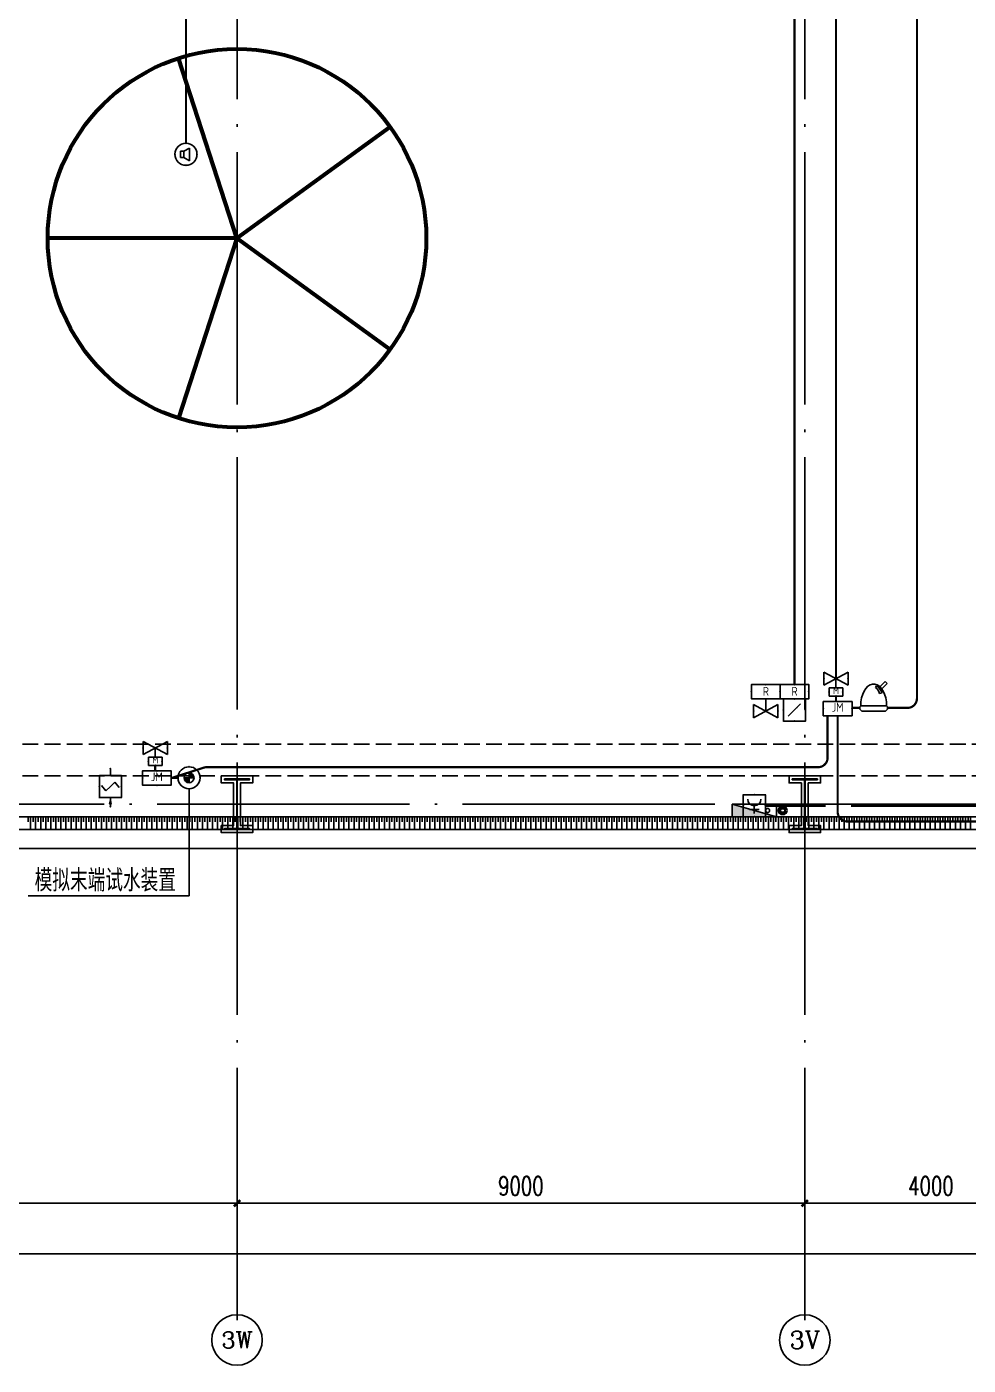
# Model space of a CAD drawing. Extents: x -1396510 to 1250330, y -1892470 to 1623980.
# Drawn here: x 641143 to 656066, y -1368770 to -1347547 of the extents above; entities that cross this region are included whole.
import ezdxf
from ezdxf.enums import TextEntityAlignment as Align

# ---------------------------------------------------------------- set-up
doc = ezdxf.new("R2010")
doc.units = 0
doc.header["$LTSCALE"] = 1000
doc.header["$MEASUREMENT"] = 0
doc.linetypes.add('DASH', pattern=[0.35, 0.25, -0.1])
doc.linetypes.add('DOTE', pattern=[2.42, 2, -0.2, 0.02, -0.2])
doc.layers.get('Defpoints').update_dxf_attribs({"color": 210})
for name, color, linetype in [('99平面图例外参$0$A-HATCH-2', 251, 'Continuous'), ('A-AXIS-D', 1, 'Continuous'), ('A-AXIS-DOTE', 14, 'DOTE'), ('A-HATCH-2', 251, 'Continuous'), ('A-LIN-V', 9, 'Continuous'), ('A-WINDOW', 140, 'Continuous'), ('AS-COLN', 6, 'Continuous'), ('AS-WALL', 40, 'Continuous'), ('DIM-消防', 3, 'Continuous'), ('EQUIP-动力', 3, 'Continuous'), ('EQUIP-广播', 3, 'Continuous'), ('EQUIP-消防', 3, 'Continuous'), ('SB_ZF消火栓', 10, 'Continuous'), ('SB_ZF消火栓M', 10, 'Continuous'), ('SP-KDLA消防', 2, 'Continuous'), ('WIRE-照明', 1, 'Continuous')]:
    doc.layers.add(name, color=color, linetype=linetype)
doc.layers.add('A-云线2', color=3, linetype='Continuous', plot=False)
doc.layers.add('LG-ZF消防', color=1, linetype='Continuous', lineweight=60)
doc.styles.add('_TCH_AXIS', font='COMPLEX', dxfattribs={"bigfont": 'GBCBIG'})
doc.styles.add('_TCH_DIM_T3', font='SIMPLEX', dxfattribs={"width": 0.705882, "bigfont": 'GBCBIG'})
doc.styles.add('_TEL_ATTDEF', font='GBENOR', dxfattribs={"width": 0.8, "height": 3, "bigfont": 'GBCBIG'})
doc.styles.add('_TEL_DIM', font='SIMPLEX', dxfattribs={"width": 0.8, "height": 3.5, "bigfont": 'HZTXT'})
doc.styles.get("Standard").update_dxf_attribs({"font": 'gbenor.shx', "bigfont": 'gbcbig.shx'})
doc.styles.add('TG_LINETYPE', font='SIMPLEX', dxfattribs={"width": 0.8, "height": 3, "bigfont": 'HZTXT'})
doc.linetypes.add('TG_B', pattern='A,1,-0.3,["B",TG_LINETYPE,S=0.1,R=0,X=-0.25,Y=-0.15],0', length=1.3)
doc.linetypes.add('TG_TV', pattern='A,1,-0.6,["TV",TG_LINETYPE,S=0.1,R=0,X=-0.6,Y=-0.15],0', length=1.6)
doc.dimstyles.new('_TCH_ARCH&&100', dxfattribs={"dimtxt": 297.5, "dimasz": 100, "dimexe": 100, "dimexo": 100, "dimgap": 126.25, "dimtad": 1, "dimdec": 0, "dimzin": 0, "dimdsep": 46, "dimtxsty": '_TCH_DIM_T3', "dimblk": 'ARCHTICK', "dimcen": 0.09, "dimclrt": 7, "dimazin": 2, "dimtfac": 1, "dimtdec": 0, "dimtix": 1, "dimtmove": 2, "dimatfit": 3, "dimfxl": 0, "dimtolj": 1, "dimtzin": 0, "dimarcsym": 0})

# ---------------------------------------------------------------- blocks, each defined once
blk = doc.blocks.new('4324324')
at = {"layer": 'A-HATCH-2', "color": 8, "linetype": 'DASH'}
for p, q in [((-312854, 549870), (-138054, 549870)), ((-312854, 549370), (-138054, 549370))]:
    blk.add_line(p, q, dxfattribs=at)
blk = doc.blocks.new('w4324324')
at = {"layer": 'A-HATCH-2', "color": 0, "lineweight": 60}
for q in [(-1694760, 686605), (-1697614, 684532), (-1691907, 684532), (-1696524, 681178), (-1692997, 681178)]:
    blk.add_line((-1694760, 683605), q, dxfattribs=at)
blk.add_circle((-1694760, 683605), 3000, dxfattribs=at)
blk = doc.blocks.new('342343')
at = {"layer": 'A-LIN-V', "color": 8}
blk.add_blockref('w4324324', (1030710, 103556), dxfattribs=at)
blk = doc.blocks.new('w42343243')
at = {"layer": 'A-HATCH-2', "color": 8}
blk.add_lwpolyline([(-165104, 621070), (-164604, 621070), (-164604, 620958), (-164800, 620958), (-164800, 620282), (-164604, 620282), (-164604, 620170), (-165104, 620170), (-165104, 620282), (-164908, 620282), (-164908, 620958), (-165104, 620958)], close=True, dxfattribs=at)
at = {"layer": 'AS-COLN', "color": 3}
blk.add_lwpolyline([(-165054, 621020), (-164654, 621020), (-164654, 621008), (-164850, 621008), (-164850, 620232), (-164654, 620232), (-164654, 620220), (-165054, 620220), (-165054, 620232), (-164858, 620232), (-164858, 621008), (-165054, 621008)], close=True, dxfattribs=at)
blk = doc.blocks.new('42343')
at = {"layer": 'A-WINDOW'}
for p in [(-139000, -71700), (-130000, -71700)]:
    blk.add_blockref('w42343243', p, dxfattribs=at)
blk = doc.blocks.new('A$C5D961328')
at = {"layer": 'SB_ZF消火栓'}
blk.add_hatch(color=256, dxfattribs=at).paths.add_polyline_path([(0, 40), (700, 40), (700, 240)])
for p, q in [((700, 240), (0, 240)), ((0, 240), (0, 40)), ((700, 240), (0, 40)), ((700, 240), (700, 40)), ((0, 40), (700, 40))]:
    blk.add_line(p, q, dxfattribs=at)
at = {"layer": 'SB_ZF消火栓', "color": 1}
blk.add_circle((140, 140), 32.5, dxfattribs=at)
blk = doc.blocks.new('we42342343234')
at = {"layer": 'LG-ZF消防'}
blk.add_circle((-295204, 548820), 50, dxfattribs=at)
at = {"layer": 'SB_ZF消火栓M', "xscale": -1}
blk.add_blockref('A$C5D961328', (-295304, 548680), dxfattribs=at)
blk = doc.blocks.new('_ArchTick')
at = {"color": 0, "linetype": 'ByBlock', "const_width": 0.4}
blk.add_lwpolyline([(-0.5, -0.5), (0.5, 0.5)], dxfattribs=at)
blk = doc.blocks.new('*D5799')
at = {"layer": 'A-AXIS-D', "color": 0, "lineweight": -2, "transparency": 16777216}
for p, q in [((0, -77370), (0, -78228)), ((9000, -77370), (9000, -78228)), ((0, -78128), (9000, -78128))]:
    blk.add_line(p, q, dxfattribs=at)
at = {"layer": 'Defpoints', "color": 0, "transparency": 16777216}
for p in [(0, -77270), (9000, -77270), (9000, -78128)]:
    blk.add_point(p, dxfattribs=at)
at = {"layer": 'A-AXIS-D', "color": 0, "lineweight": -2, "transparency": 16777216, "xscale": 100, "yscale": 100, "zscale": 100, "rotation": 180}
blk.add_blockref('_ArchTick', (0, -78128), dxfattribs=at)
at = {"layer": 'A-AXIS-D', "color": 0, "lineweight": -2, "transparency": 16777216, "xscale": 100, "yscale": 100, "zscale": 100}
blk.add_blockref('_ArchTick', (9000, -78128), dxfattribs=at)
at = {"layer": 'A-AXIS-D', "color": 7, "transparency": 16777216, "insert": (4500, -77853), "char_height": 297.5, "attachment_point": 5, "style": '_TCH_DIM_T3'}
blk.add_mtext('\\A1;9000', dxfattribs=at)
blk = doc.blocks.new('*D5800')
at = {"layer": 'A-AXIS-D', "color": 0, "lineweight": -2, "transparency": 16777216}
for p, q in [((9000, -77370), (9000, -78228)), ((18000, -77370), (18000, -78228)), ((9000, -78128), (18000, -78128))]:
    blk.add_line(p, q, dxfattribs=at)
at = {"layer": 'Defpoints', "color": 0, "transparency": 16777216}
for p in [(9000, -77270), (18000, -77270), (18000, -78128)]:
    blk.add_point(p, dxfattribs=at)
at = {"layer": 'A-AXIS-D', "color": 0, "lineweight": -2, "transparency": 16777216, "xscale": 100, "yscale": 100, "zscale": 100, "rotation": 180}
blk.add_blockref('_ArchTick', (9000, -78128), dxfattribs=at)
at = {"layer": 'A-AXIS-D', "color": 0, "lineweight": -2, "transparency": 16777216, "xscale": 100, "yscale": 100, "zscale": 100}
blk.add_blockref('_ArchTick', (18000, -78128), dxfattribs=at)
at = {"layer": 'A-AXIS-D', "color": 7, "transparency": 16777216, "insert": (13500, -77853), "char_height": 297.5, "attachment_point": 5, "style": '_TCH_DIM_T3'}
blk.add_mtext('\\A1;9000', dxfattribs=at)
blk = doc.blocks.new('*D5801')
at = {"layer": 'A-AXIS-D', "color": 0, "lineweight": -2, "transparency": 16777216}
for p, q in [((18000, -77370), (18000, -78228)), ((22000, -77370), (22000, -78228)), ((18000, -78128), (22000, -78128))]:
    blk.add_line(p, q, dxfattribs=at)
at = {"layer": 'Defpoints', "color": 0, "transparency": 16777216}
for p in [(18000, -77270), (22000, -77270), (22000, -78128)]:
    blk.add_point(p, dxfattribs=at)
at = {"layer": 'A-AXIS-D', "color": 0, "lineweight": -2, "transparency": 16777216, "xscale": 100, "yscale": 100, "zscale": 100, "rotation": 180}
blk.add_blockref('_ArchTick', (18000, -78128), dxfattribs=at)
at = {"layer": 'A-AXIS-D', "color": 0, "lineweight": -2, "transparency": 16777216, "xscale": 100, "yscale": 100, "zscale": 100}
blk.add_blockref('_ArchTick', (22000, -78128), dxfattribs=at)
at = {"layer": 'A-AXIS-D', "color": 7, "transparency": 16777216, "insert": (20000, -77853), "char_height": 297.5, "attachment_point": 5, "style": '_TCH_DIM_T3'}
blk.add_mtext('\\A1;4000', dxfattribs=at)
blk = doc.blocks.new('*D5830')
at = {"layer": 'A-AXIS-D', "color": 0, "lineweight": -2, "transparency": 16777216}
for p, q in [((-900, -77470), (-900, -79028)), ((184800, -77470), (184800, -79028)), ((-900, -78928), (184800, -78928))]:
    blk.add_line(p, q, dxfattribs=at)
at = {"layer": 'Defpoints', "color": 0, "transparency": 16777216}
for p in [(-900, -77370), (184800, -77370), (184800, -78928)]:
    blk.add_point(p, dxfattribs=at)
at = {"layer": 'A-AXIS-D', "color": 0, "lineweight": -2, "transparency": 16777216, "xscale": 100, "yscale": 100, "zscale": 100, "rotation": 180}
blk.add_blockref('_ArchTick', (-900, -78928), dxfattribs=at)
at = {"layer": 'A-AXIS-D', "color": 0, "lineweight": -2, "transparency": 16777216, "xscale": 100, "yscale": 100, "zscale": 100}
blk.add_blockref('_ArchTick', (184800, -78928), dxfattribs=at)
at = {"layer": 'A-AXIS-D', "color": 7, "transparency": 16777216, "insert": (91950, -78653), "char_height": 297.5, "attachment_point": 5, "style": '_TCH_DIM_T3'}
blk.add_mtext('\\A1;185700', dxfattribs=at)
blk = doc.blocks.new('99平面图例外参$0$$LinePat$填挖边坡')
at = {"color": 0}
for p, q in [((0, 0), (0, -1500)), ((300, 0), (300, -600))]:
    blk.add_line(p, q, dxfattribs=at)
at = {"layer": 'Defpoints', "color": 0}
blk.add_point((600, 0), dxfattribs=at)
blk = doc.blocks.new('$equip$00002763')
for p, q in [((-0.5, 0), (-0.907, 0)), ((-0.802, 0.041), (-0.802, -0.039)), ((-0.802, -0.039), (-0.632, 0)), ((-0.5, 0.5), (-0.5, -0.5)), ((0.5, 0.5), (-0.5, 0.5)), ((-0.2, 0.2), (0.05, 0.4)), ((0, 0), (-0.2, 0.2)), ((0, 0), (0.2, -0.2)), ((0.5, -0.5), (0.5, 0.5)), ((0.809, 0), (0.5, 0)), ((-0.5, -0.5), (0.5, -0.5)), ((0.2, -0.2), (-0.05, -0.4))]:
    blk.add_line(p, q)
at = {"color": 0, "linetype": 'Continuous'}
blk.add_line((-0.632, 0), (-0.802, 0.041), dxfattribs=at)
at = {"const_width": 0.0571}
for points in [[(-0.907, 0), (-0.5, 0)], [(-0.5, 0.5), (0.5, 0.5), (0.5, -0.5), (-0.5, -0.5), (-0.5, 0.5), (0.5, 0.5)], [(0.5, 0), (0.809, 0)]]:
    blk.add_lwpolyline(points, dxfattribs=at)
for p in [(-0.907, 0), (0, 0.5), (0.809, 0), (0, -0.5)]:
    blk.add_point(p)
blk.add_solid([(-0.632, 0), (-0.802, 0.041), (-0.802, -0.039)])
at = {"color": 7, "flags": 1}
for tag, height, p in [('A', 0.00002, (0, 0)), ('B', 0.4, (0.755, -0.345))]:
    blk.add_attdef(tag, text='', height=height, dxfattribs=at).set_placement(p, align=Align.MIDDLE_CENTER)
blk = doc.blocks.new('$equip$00002656')
for p, q in [((-0.5, 1), (-0.5, 0)), ((0.5, 1), (-0.5, 1)), ((0.5, 0), (0.5, 1)), ((-0.5, 0), (0.5, 0)), ((-0.219, 0.331), (0.222, 0.331)), ((0, 0.5), (0, 0.15))]:
    blk.add_line(p, q)
at = {"const_width": 0.0571}
blk.add_lwpolyline([(-0.5, 1), (0.5, 1), (0.5, 0), (-0.5, 0), (-0.5, 1), (0.5, 1)], dxfattribs=at)
blk.add_arc((0, 0.8), 0.3, 180, 0)
for p in [(0, 1), (-0.5, 0.5), (0, 0), (0.5, 0.5)]:
    blk.add_point(p)
at = {"color": 7, "flags": 1}
for tag, height, p in [('A', 0.00002, (0, 0)), ('B', 0.4, (0.762, 0.292))]:
    blk.add_attdef(tag, text='', height=height, dxfattribs=at).set_placement(p, align=Align.MIDDLE_CENTER)
blk = doc.blocks.new('$equip$00002341')
for p, q in [((-0.241, 0.136), (-0.241, -0.144)), ((-0.241, 0.136), (-0.101, 0.136)), ((-0.101, 0.136), (0.167, 0.277)), ((-0.101, 0.136), (-0.101, -0.144)), ((0.167, 0.277), (0.167, -0.295)), ((-0.101, -0.144), (-0.241, -0.144)), ((0.167, -0.295), (-0.101, -0.144))]:
    blk.add_line(p, q)
at = {"const_width": 0.0571}
blk.add_lwpolyline([(-0.5, 0, -1), (0.5, 0, -1), (-0.5, 0, -1.463176)], format="xyb", dxfattribs=at)
blk.add_circle((0, 0), 0.5)
for p in [(-0.5, 0), (0, 0.5), (0.5, 0), (0, -0.5)]:
    blk.add_point(p)
at = {"color": 7, "style": '_TEL_DIM', "flags": 1}
blk.add_attdef('A', text='', height=0.00002, dxfattribs=at).set_placement((0, 0), align=Align.MIDDLE_CENTER)
blk = doc.blocks.new('$equip$00002773')
for p, q in [((0.65, 0.65), (-0.65, 0.65)), ((-0.65, 0.65), (-0.65, 0)), ((0.65, 0), (0.65, 0.65)), ((-0.65, 0), (0.65, 0))]:
    blk.add_line(p, q)
at = {"const_width": 0.04}
blk.add_lwpolyline([(-0.65, 0.65), (-0.65, 0), (0.65, 0), (0.65, 0.65), (-0.65, 0.65), (-0.65, 0)], dxfattribs=at)
for p in [(0, 0.65), (-0.65, 0.325), (0, 0), (0.65, 0.325)]:
    blk.add_point(p)
at = {"color": 7}
blk.add_attdef('$TEXT$', text='', height=0.4, dxfattribs=at).set_placement((0.006, 0.343), align=Align.MIDDLE_CENTER)
at = {"color": 7, "flags": 1}
for tag, p in [('A', (0, 0)), ('B', (0.905, 0.246))]:
    blk.add_attdef(tag, text='', height=0.4, dxfattribs=at).set_placement(p, align=Align.MIDDLE_CENTER)
blk = doc.blocks.new('$equip$00003146')
for p, q in [((-0.31, 0), (0.31, 0)), ((-0.31, -0.38), (-0.31, 0)), ((0.31, 0), (0.31, -0.38)), ((0.55, -0.49), (-0.55, -1.09)), ((-0.55, -0.49), (0.55, -1.09)), ((-0.55, -1.09), (-0.55, -0.49)), ((-0.31, -0.38), (0.31, -0.38)), ((0, -0.79), (0, -0.38)), ((0.55, -0.49), (0.55, -1.09))]:
    blk.add_line(p, q)
for p in [(0, 0), (-0.31, -0.19), (0.31, -0.19), (-0.55, -0.79), (0, -0.79), (0.55, -0.79)]:
    blk.add_point(p)
at = {"color": 7, "style": '_TEL_DIM'}
blk.add_attdef('$TEXT$', text='', height=0.3, dxfattribs=at).set_placement((0, -0.19), align=Align.MIDDLE_CENTER)
at = {"color": 7, "style": '_TEL_DIM', "flags": 1}
for tag in ['A', 'REMARK']:
    blk.add_attdef(tag, text='', height=0.00002, dxfattribs=at).set_placement((0, 0), align=Align.MIDDLE_CENTER)
blk = doc.blocks.new('A$C7E452847')
at = {"layer": 'SP-KDLA消防', "color": 0}
for p, q in [((-257, 0), (-300, -46)), ((-257, 0), (257, 0)), ((-300, -71), (-300, -46)), ((-300, -71), (-300, -95)), ((-280, -116), (-300, -95)), ((-280, -116), (280, -116)), ((-280, -116), (-276, -203)), ((-276, -203), (-261, -288)), ((-261, -288), (-238, -366)), ((238, -366), (261, -288)), ((257, 0), (300, -46)), ((261, -288), (276, -203)), ((276, -203), (280, -116)), ((280, -116), (300, -95)), ((300, -46), (300, -71)), ((300, -95), (300, -71)), ((-238, -366), (-207, -436)), ((-207, -436), (-169, -495)), ((-169, -495), (-125, -541)), ((-125, -541), (-77, -573)), ((-77, -573), (-26, -589)), ((26, -589), (77, -573)), ((41, -515), (67, -493)), ((41, -515), (60, -550)), ((60, -550), (96, -526)), ((67, -493), (90, -463)), ((77, -573), (125, -541)), ((90, -463), (111, -425)), ((96, -526), (130, -491)), ((111, -425), (128, -381)), ((125, -541), (169, -495)), ((128, -381), (182, -396)), ((130, -491), (158, -448)), ((250, -646), (136, -532)), ((158, -448), (182, -396)), ((169, -495), (207, -436)), ((176, -486), (293, -603)), ((207, -436), (238, -366)), ((-26, -589), (26, -589)), ((293, -603), (250, -646))]:
    blk.add_line(p, q, dxfattribs=at)
blk = doc.blocks.new('$equip$00002760')
for p, q in [((0.5, 0.5), (-0.5, 0.5)), ((-0.5, 0.5), (-0.5, -0.5)), ((-0.283, -0.283), (0.283, 0.283)), ((0.5, -0.5), (0.5, 0.5)), ((-0.5, -0.5), (0.5, -0.5))]:
    blk.add_line(p, q)
at = {"const_width": 0.0571}
blk.add_lwpolyline([(-0.5, 0.5), (0.5, 0.5), (0.5, -0.5), (-0.5, -0.5), (-0.5, 0.5), (0.5, 0.5)], dxfattribs=at)
for p in [(-0.5, 0), (0, 0.5), (0.5, 0), (0, -0.5)]:
    blk.add_point(p)
blk.add_solid([(0.283, 0.283), (0.075, 0.124), (0.124, 0.075)])
at = {"color": 7, "flags": 1}
for tag, height, p in [('A', 0.00002, (0, 0)), ('B', 0.4, (0.755, -0.254))]:
    blk.add_attdef(tag, text='', height=height, dxfattribs=at).set_placement(p, align=Align.MIDDLE_CENTER)
blk = doc.blocks.new('$equip$00002794')
for p, q in [((0, -0.552), (0, 0)), ((0, 0), (0.229, 0)), ((-0.55, -0.852), (-0.55, -0.252)), ((-0.55, -0.252), (0.55, -0.852)), ((0.55, -0.252), (-0.55, -0.852)), ((0.55, -0.252), (0.55, -0.852))]:
    blk.add_line(p, q)
for p in [(-0.55, -0.552), (0, -0.552), (0.55, -0.552)]:
    blk.add_point(p)
at = {"color": 7, "flags": 1}
for tag, height, p in [('A', 0.00002, (0, 0)), ('B', 0.4, (0.805, -0.606))]:
    blk.add_attdef(tag, text='', height=height, dxfattribs=at).set_placement(p, align=Align.MIDDLE_CENTER)
blk = doc.blocks.new('$equip$00003105')
h = blk.add_hatch(color=256)
h.paths.add_polyline_path([(0, 0.224), (0, 0), (0.224, 0, 0.414214)])
h.paths.add_polyline_path([(0, 0), (-0.224, 0, 0.414214), (0, -0.224)])
for p, q in [((0.224, 0), (-0.224, 0)), ((0, 0.224), (0, -0.224))]:
    blk.add_line(p, q)
at = {"const_width": 0.0571}
blk.add_lwpolyline([(0, 0.5, -1), (0, -0.5, -1), (0, 0.5, 0.021884)], format="xyb", dxfattribs=at)
for radius in [0.5, 0.224]:
    blk.add_circle((0, 0), radius)
for p in [(-0.5, 0), (0, 0.5), (0.5, 0), (0, -0.5)]:
    blk.add_point(p)
at = {"color": 7, "flags": 1}
for tag, height, p in [('A', 0.00002, (0, 0)), ('B', 0.4, (0.703, -0.203))]:
    blk.add_attdef(tag, text='', height=height, dxfattribs=at).set_placement(p, align=Align.MIDDLE_CENTER)
blk = doc.blocks.new('世赫3#厂房一层0821')
at = {"layer": 'A-AXIS-D'}
for centre in [(9000, -80296), (18000, -80296)]:
    blk.add_circle(centre, 400, dxfattribs=at)
at = {"layer": 'A-AXIS-DOTE', "color": 8, "ltscale": 2}
for p, q in [((9000, -79980), (9000, 5504)), ((18000, -79980), (18000, 5504)), ((190814.2, -71800), (-5155.8, -71800))]:
    blk.add_line(p, q, dxfattribs=at)
at = {"layer": 'A-LIN-V'}
blk.add_line((30800, -72000.1), (-400, -72000.1), dxfattribs=at)
at = {"layer": 'AS-WALL'}
for p, q in [((31400, -72200.1), (-600, -72200.1)), ((31700, -72500.1), (-900, -72500.1))]:
    blk.add_line(p, q, dxfattribs=at)
at = {"layer": '99平面图例外参$0$A-HATCH-2', "color": 203, "xscale": -0.1335034007147995, "yscale": 0.1333333333333333, "zscale": 0.1333333333333333, "rotation": 9.563318506210876e-10}
for p in [(5728.1, -72000.1), (5808.2, -72000.1), (5888.3, -72000.1), (5968.4, -72000.1), (6048.5, -72000.1), (6128.6, -72000.1), (6208.7, -72000.1), (6288.8, -72000.1), (6368.9, -72000.1), (6449, -72000.1), (6529.1, -72000.1), (6609.2, -72000.1), (6689.3, -72000.1), (6769.4, -72000.1), (6849.5, -72000.1), (6929.6, -72000.1), (7009.7, -72000.1), (7089.8, -72000.1), (7169.9, -72000.1), (7250, -72000.1), (7330.1, -72000.1), (7410.2, -72000.1), (7490.3, -72000.1), (7570.4, -72000.1), (7650.5, -72000.1), (7730.6, -72000.1), (7810.7, -72000.1), (7890.8, -72000.1), (7970.9, -72000.1), (8051, -72000.1), (8131.1, -72000.1), (8211.2, -72000.1), (8291.3, -72000.1), (8371.4, -72000.1), (8451.5, -72000.1), (8531.6, -72000.1), (8611.7, -72000.1), (8691.8, -72000.1), (8771.9, -72000.1), (8852, -72000.1), (8932.1, -72000.1), (9012.2, -72000.1), (9092.3, -72000.1), (9172.4, -72000.1), (9252.6, -72000.1), (9332.7, -72000.1), (9412.8, -72000.1), (9492.9, -72000.1), (9573, -72000.1), (9653.1, -72000.1), (9733.2, -72000.1), (9813.3, -72000.1), (9893.4, -72000.1), (9973.5, -72000.1), (10053.6, -72000.1), (10133.7, -72000.1), (10213.8, -72000.1), (10293.9, -72000.1), (10374, -72000.1), (10454.1, -72000.1), (10534.2, -72000.1), (10614.3, -72000.1), (10694.4, -72000.1), (10774.5, -72000.1), (10854.6, -72000.1), (10934.7, -72000.1), (11014.8, -72000.1), (11094.9, -72000.1), (11175, -72000.1), (11255.1, -72000.1), (11335.2, -72000.1), (11415.3, -72000.1), (11495.4, -72000.1), (11575.5, -72000.1), (11655.6, -72000.1), (11735.7, -72000.1), (11815.8, -72000.1), (11895.9, -72000.1), (11976, -72000.1), (12056.1, -72000.1), (12136.2, -72000.1), (12216.3, -72000.1), (12296.4, -72000.1), (12376.5, -72000.1), (12456.6, -72000.1), (12536.7, -72000.1), (12616.8, -72000.1), (12696.9, -72000.1), (12777, -72000.1), (12857.1, -72000.1), (12937.2, -72000.1), (13017.3, -72000.1), (13097.4, -72000.1), (13177.6, -72000.1), (13257.7, -72000.1), (13337.8, -72000.1), (13417.9, -72000.1), (13498, -72000.1), (13578.1, -72000.1), (13658.2, -72000.1), (13738.3, -72000.1), (13818.4, -72000.1), (13898.5, -72000.1), (13978.6, -72000.1), (14058.7, -72000.1), (14138.8, -72000.1), (14218.9, -72000.1), (14299, -72000.1), (14379.1, -72000.1), (14459.2, -72000.1), (14539.3, -72000.1), (14619.4, -72000.1), (14699.5, -72000.1), (14779.6, -72000.1), (14859.7, -72000.1), (14939.8, -72000.1), (15019.9, -72000.1), (15100, -72000.1), (15180.1, -72000.1), (15260.2, -72000.1), (15340.3, -72000.1), (15420.4, -72000.1), (15500.5, -72000.1), (15580.6, -72000.1), (15660.7, -72000.1), (15740.8, -72000.1), (15820.9, -72000.1), (15901, -72000.1), (15981.1, -72000.1), (16061.2, -72000.1), (16141.3, -72000.1), (16221.4, -72000.1), (16301.5, -72000.1), (16381.6, -72000.1), (16461.7, -72000.1), (16541.8, -72000.1), (16621.9, -72000.1), (16702, -72000.1), (16782.1, -72000.1), (16862.2, -72000.1), (16942.3, -72000.1), (17022.4, -72000.1), (17102.6, -72000.1), (17182.7, -72000.1), (17262.8, -72000.1), (17342.9, -72000.1), (17423, -72000.1), (17503.1, -72000.1), (17583.2, -72000.1), (17663.3, -72000.1), (17743.4, -72000.1), (17823.5, -72000.1), (17903.6, -72000.1), (17983.7, -72000.1), (18063.8, -72000.1), (18143.9, -72000.1), (18224, -72000.1), (18304.1, -72000.1), (18384.2, -72000.1), (18464.3, -72000.1), (18544.4, -72000.1), (18624.5, -72000.1), (18704.6, -72000.1), (18784.7, -72000.1), (18864.8, -72000.1), (18944.9, -72000.1), (19025, -72000.1), (19105.1, -72000.1), (19185.2, -72000.1), (19265.3, -72000.1), (19345.4, -72000.1), (19425.5, -72000.1), (19505.6, -72000.1), (19585.7, -72000.1), (19665.8, -72000.1), (19745.9, -72000.1), (19826, -72000.1), (19906.1, -72000.1), (19986.2, -72000.1), (20066.3, -72000.1), (20146.4, -72000.1), (20226.5, -72000.1), (20306.6, -72000.1), (20386.7, -72000.1), (20466.8, -72000.1), (20546.9, -72000.1), (20627, -72000.1)]:
    blk.add_blockref('99平面图例外参$0$$LinePat$填挖边坡', p, dxfattribs=at)
at = {"layer": 'A-LIN-V', "color": 8, "rotation": 90}
blk.add_blockref('342343', (796160.7, 601225), dxfattribs=at)
at = {"layer": 'A-WINDOW'}
for name in ['42343', '4324324']:
    blk.add_blockref(name, (312854.2, -620720), dxfattribs=at)
at = {"layer": 'SB_ZF消火栓'}
blk.add_blockref('we42342343234', (312854.2, -620720), dxfattribs=at)
at = {"layer": 'A-AXIS-D', "color": 7, "style": '_TCH_AXIS'}
for s, height, p, p2 in [('3W', 255.29, (8750.8, -80423.7), (9249.2, -80423.7)), ('3V', 276.42, (17756.5, -80434.2), (18243.5, -80434.2))]:
    blk.add_text(s, height=height, dxfattribs=at).set_placement(p, p2, align=Align.FIT)
at = {"layer": 'A-AXIS-D'}
for base, p1, p2, picture, middle in [((184800, -78927.8), (-900, -77369.8), (184800, -77369.8), '*D5830', (91950, -78652.8)), ((9000, -78127.8), (0, -77269.8), (9000, -77269.8), '*D5799', (4500, -77852.8)), ((18000, -78127.8), (9000, -77269.8), (18000, -77269.8), '*D5800', (13500, -77852.8)), ((22000, -78127.8), (18000, -77269.8), (22000, -77269.8), '*D5801', (20000, -77852.8))]:
    dim = blk.add_linear_dim(base=base, p1=p1, p2=p2, angle=0, dimstyle='_TCH_ARCH&&100', dxfattribs=at)
    dim.commit()
    dim.dimension.update_dxf_attribs({"geometry": picture, "text_midpoint": middle, "dimtype": 161})

msp = doc.modelspace()

# ---------------------------------------------------------------- linework, layer by layer
at = {"layer": 'DIM-消防'}
for p, q in [((643715.6, -1359623.8), (643715.6, -1361327.8)), ((643715.6, -1361327.8), (641162.9, -1361327.8))]:
    msp.add_line(p, q, dxfattribs=at)
at = {"layer": 'WIRE-照明', "color": 2, "linetype": 'TG_B', "ltscale": 0.7, "const_width": 35}
msp.add_lwpolyline([(643666.3, -1349392.7), (643666.3, -1342126.3)], dxfattribs=at)
at = {"layer": 'WIRE-照明', "linetype": 'Continuous', "const_width": 35}
for points in [[(653310.9, -1343759.2), (653310.9, -1357977.4)], [(653970, -1357883.9), (653970, -1343678)], [(653970, -1358160.4), (653970, -1358247.5)], [(653836.8, -1359137.3), (653836.8, -1358475)], [(653997, -1359998), (653997, -1358475)], [(654224.5, -1358347.6), (654348.5, -1358347.6)], [(654786.5, -1358347.6), (655103.3, -1358347.6)], [(643179.1, -1359346.8), (643179.1, -1359259.7)], [(643433.6, -1359460.5), (643949.9, -1359294.5)], [(643995.8, -1359287.3), (653686.8, -1359287.3)], [(643433.6, -1359455.9), (643540.6, -1359455.9)], [(652850.8, -1359899), (653807.7, -1359899)], [(654206.8, -1359899), (662481.1, -1359899)], [(654147, -1360148), (662364.4, -1360148)]]:
    msp.add_lwpolyline(points, dxfattribs=at)
at = {"layer": 'WIRE-照明', "color": 1, "linetype": 'TG_TV', "ltscale": 0.7, "const_width": 35}
msp.add_lwpolyline([(655253.3, -1358197.6), (655253.3, -1343988.6)], dxfattribs=at)
at = {"layer": 'WIRE-照明', "linetype": 'Continuous', "const_width": 35}
for points in [[(655103.3, -1358347.6, 0.4142136), (655253.3, -1358197.6)], [(643995.8, -1359287.3, 0.0779687), (643949.9, -1359294.5)], [(653686.8, -1359287.3, 0.4142136), (653836.8, -1359137.3)], [(653997, -1359998, 0.4142136), (654147, -1360148)]]:
    msp.add_lwpolyline(points, format="xyb", dxfattribs=at)

# ---------------------------------------------------------------- block references
at = {"layer": 'A-云线2'}
msp.add_blockref('世赫3#厂房一层0821', (635475.8, -1288074), dxfattribs=at)
at = {"layer": 'EQUIP-动力'}
ref = msp.add_blockref('$equip$00003146', (653970, -1358160.4), dxfattribs=dict(at, xscale=349.9999999999999, yscale=349.9999999999999, zscale=349.9999999999999, rotation=179.999999793739))
ref.add_attrib('$TEXT$', 'M', dxfattribs={"layer": '0', "color": 7, "height": 105, "rotation": 0.00003, "style": '_TEL_ATTDEF'}).set_placement((653970, -1358076.4), align=Align.MIDDLE_CENTER)
ref = msp.add_blockref('$equip$00003146', (643179.1, -1359259.7), dxfattribs=dict(at, xscale=349.9999999999999, yscale=349.9999999999999, zscale=349.9999999999999, rotation=179.999999793739))
ref.add_attrib('$TEXT$', 'M', dxfattribs={"layer": '0', "color": 7, "height": 105, "rotation": 0.00003, "style": '_TEL_ATTDEF'}).set_placement((643179.1, -1359175.7), align=Align.MIDDLE_CENTER)
at = {"layer": 'EQUIP-广播', "xscale": 350, "yscale": 350, "zscale": 350}
msp.add_blockref('$equip$00002341', (643666.3, -1349567.7), dxfattribs=at)
at = {"layer": 'EQUIP-消防', "linetype": 'ByBlock'}
ref = msp.add_blockref('$equip$00002773', (652855.9, -1358204.9), dxfattribs=dict(at, xscale=349.9999999999999, yscale=349.9999999999999, zscale=349.9999999999999, rotation=359.9999999660355))
ref.add_attrib('$TEXT$', 'R', dxfattribs={"layer": '0', "color": 7, "height": 140, "rotation": 0.00001, "style": '_TEL_ATTDEF'}).set_placement((652858.1, -1358084.8), align=Align.MIDDLE_CENTER)
ref = msp.add_blockref('$equip$00002773', (653310.9, -1358204.9), dxfattribs=dict(at, xscale=349.9999999999999, yscale=349.9999999999999, zscale=349.9999999999999, rotation=359.9999999660355))
ref.add_attrib('$TEXT$', 'R', dxfattribs={"layer": '0', "color": 7, "height": 140, "rotation": 0.00001, "style": '_TEL_ATTDEF'}).set_placement((653313.1, -1358084.8), align=Align.MIDDLE_CENTER)
at = {"layer": 'EQUIP-消防', "linetype": 'ByBlock', "xscale": 349.9999999999999, "yscale": 349.9999999999999, "zscale": 349.9999999999999, "rotation": 359.9999999660355}
for name, p in [('$equip$00002794', (652855.9, -1358204.9)), ('$equip$00002760', (653310.9, -1358381.1))]:
    msp.add_blockref(name, p, dxfattribs=at)
at = {"layer": 'EQUIP-消防'}
ref = msp.add_blockref('$equip$00002773', (653997, -1358247.5), dxfattribs=dict(at, xscale=349.9999999999999, yscale=349.9999999999999, zscale=349.9999999999999, rotation=179.9999998878643))
ref.add_attrib('$TEXT$', 'JM', dxfattribs={"layer": '0', "color": 7, "height": 140, "style": '_TEL_ATTDEF'}).set_placement((653994.8, -1358339.4), align=Align.MIDDLE_CENTER)
at = {"layer": 'EQUIP-消防', "xscale": 350, "yscale": 350, "zscale": 350, "rotation": 90}
msp.add_blockref('$equip$00002763', (642468.9, -1359594.2), dxfattribs=at)
at = {"layer": 'EQUIP-消防', "xscale": 350, "yscale": 350, "zscale": 350}
for name, p in [('$equip$00003105', (643715.6, -1359455.9)), ('$equip$00002656', (652675.8, -1360074))]:
    msp.add_blockref(name, p, dxfattribs=at)
at = {"layer": 'EQUIP-消防'}
ref = msp.add_blockref('$equip$00002773', (643206.1, -1359346.8), dxfattribs=dict(at, xscale=349.9999999999999, yscale=349.9999999999999, zscale=349.9999999999999, rotation=179.9999998878643))
ref.add_attrib('$TEXT$', 'JM', dxfattribs={"layer": '0', "color": 7, "height": 140, "style": '_TEL_ATTDEF'}).set_placement((643203.9, -1359438.7), align=Align.MIDDLE_CENTER)
at = {"layer": 'SP-KDLA消防', "color": 3, "xscale": -0.7299999999999998, "yscale": 0.7299999999999998, "zscale": 0.7299999999999998, "rotation": 180}
msp.add_blockref('A$C7E452847', (654567.5, -1358399.2), dxfattribs=at)

# ---------------------------------------------------------------- texts
at = {"layer": 'DIM-消防', "color": 7, "style": '_TEL_DIM', "width": 0.8}
msp.add_text('模拟末端试水装置', height=350, dxfattribs=at).set_placement((641267.9, -1361257.8))

doc.saveas('drawing.dxf')
